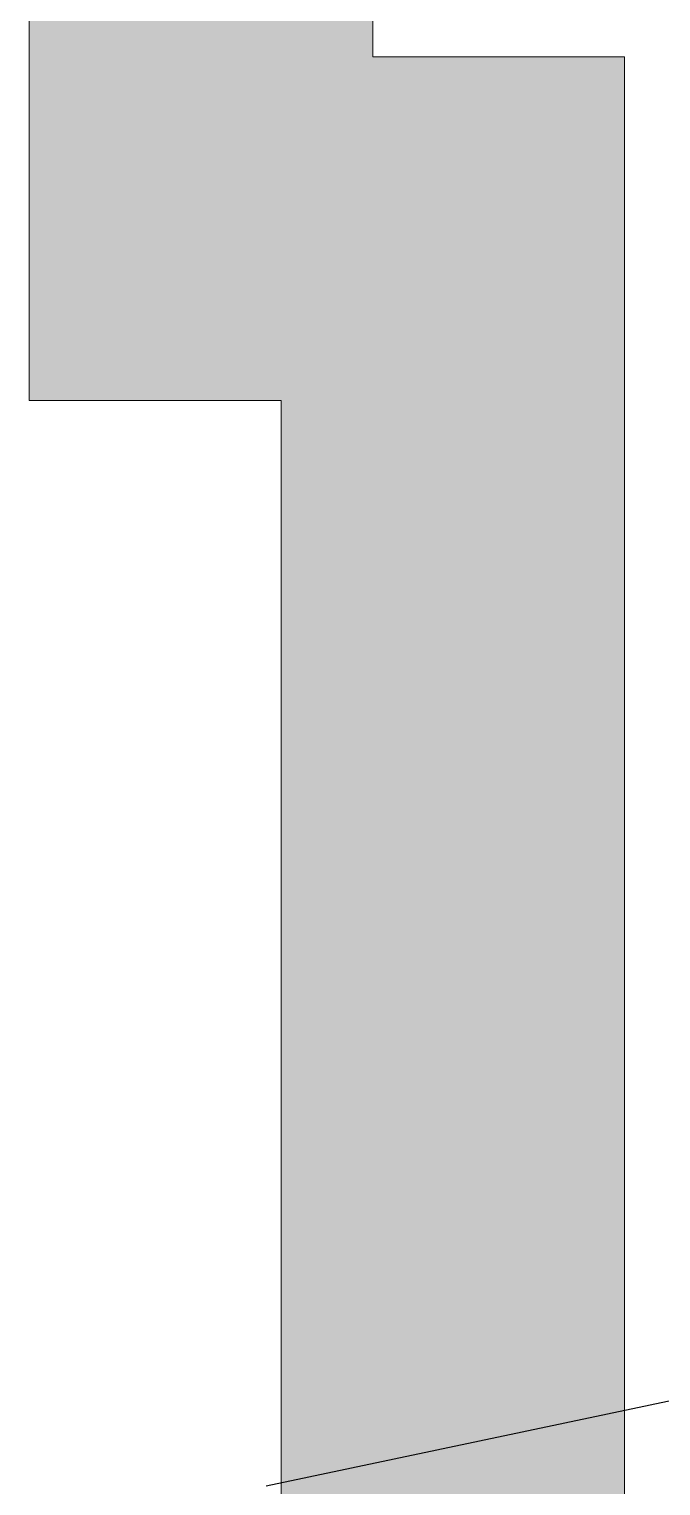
# Model space of a CAD drawing. Header units: metres. Extents: x 11076 to 23011, y 5678 to 28676.
# Drawn here: x 19927 to 20203, y 10654 to 11290 of the extents above; entities that cross this region are included whole.
import ezdxf

# ---------------------------------------------------------------- set-up
doc = ezdxf.new("R2010")
doc.units = ezdxf.units.M
doc.linetypes.add('CONTINUA', pattern=[0])
doc.layers.add('3201_Baixa distribució', color=7, linetype='CONTINUA', lineweight=18)
doc.layers.add('_Co MUROS', color=1, linetype='Continuous')
doc.layers.add('_Co TABIQUERIA', color=3, linetype='Continuous')

msp = doc.modelspace()

# ---------------------------------------------------------------- hatches: boundary and pattern name
at = {"layer": '3201_Baixa distribució', "linetype": 'CONTINUA', "lineweight": 18, "transparency": 33554687}
for points in [[(20187.29, 11277.44), (20077.29, 11277.44), (20077.29, 11302.44), (19927.28, 11302.44), (19927.28, 11127.44), (20187.29, 11127.44)], [(20187.29, 11127.44), (20037.29, 11127.44), (20037.29, 10177.71), (20187.29, 10177.71)]]:
    msp.add_hatch(color=256, dxfattribs=at).paths.add_polyline_path(points)
at = {"layer": '_Co MUROS', "linetype": 'CONTINUA', "lineweight": 15, "transparency": 33554687}
for points in [[(19927.28, 11452.45), (19927.28, 11127.44), (20037.29, 11127.44), (20037.29, 11277.44), (20077.29, 11277.44), (20077.29, 11452.45)], [(20187.29, 11277.44), (20037.29, 11277.44), (20037.29, 11127.44), (20187.29, 11127.44)], [(20037.29, 11127.44), (20037.29, 6449.45), (20187.29, 6449.45), (20187.29, 11127.44)]]:
    msp.add_hatch(color=256, dxfattribs=at).paths.add_polyline_path(points)

# ---------------------------------------------------------------- linework, layer by layer
at = {"layer": '3201_Baixa distribució', "linetype": 'CONTINUA', "lineweight": 18, "transparency": 33554687}
for p, q in [((20077.29, 11277.44), (20077.29, 11452.45)), ((19927.28, 11302.44), (19927.28, 11127.44)), ((20187.29, 11277.44), (20077.29, 11277.44)), ((20187.29, 11127.44), (20187.29, 11277.44)), ((19927.28, 11127.44), (20037.29, 11127.44)), ((20037.29, 11127.44), (20037.29, 6449.45)), ((20187.29, 6449.45), (20187.29, 11127.44))]:
    msp.add_line(p, q, dxfattribs=at)
at = {"layer": '_Co TABIQUERIA'}
msp.add_line((20030.83, 10653.72), (20767.43, 10809.32), dxfattribs=at)

doc.saveas('drawing.dxf')
